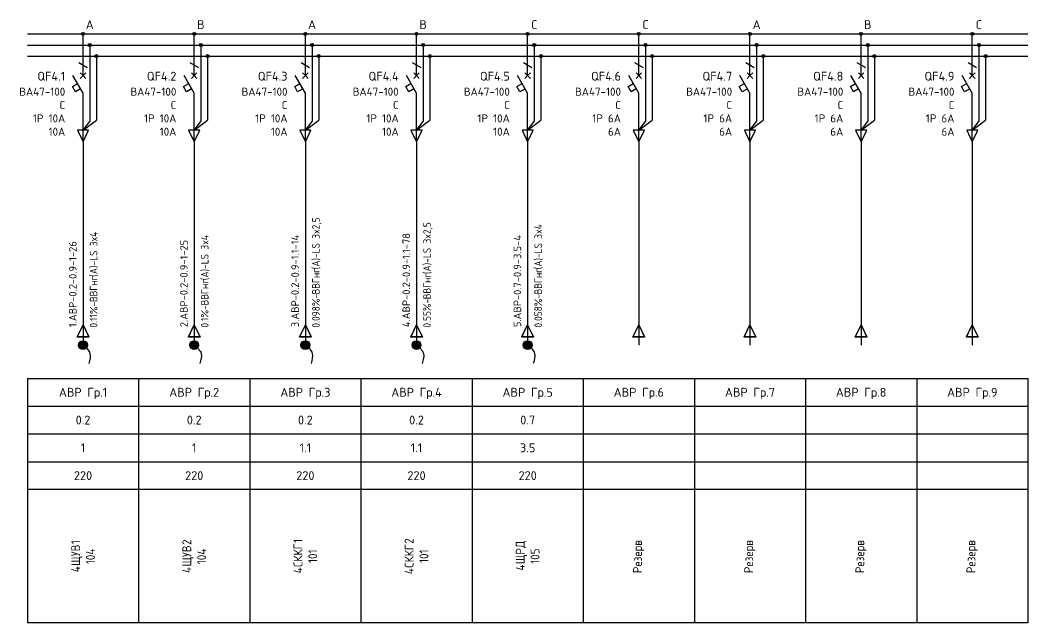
# Model space of a CAD drawing. Header units: millimetres. Extents: x -4379 to 694, y -18291 to 2656.
# Drawn here: x -2287.5 to -2060.9, y 1360.7 to 1496.3 of the extents above; entities that cross this region are included whole.
import ezdxf
from ezdxf.enums import TextEntityAlignment as Align

# ---------------------------------------------------------------- set-up
doc = ezdxf.new("R2010")
doc.units = ezdxf.units.MM
for name, color, linetype in [('Автомат защитный', 7, 'Continuous'), ('Принципиальная схема КТП -для ОДНОЛИНЕЙКИ', 7, 'Continuous'), ('ПРОВОДНИКИ', 7, 'Continuous'), ('Секция АВР', 7, 'Continuous')]:
    doc.layers.add(name, color=color, linetype=linetype)
doc.layers.add('ЭС АВ', color=7, linetype='Continuous', lineweight=18)
doc.layers.add('ЭС рамка', color=7, linetype='Continuous', lineweight=18)
doc.styles.add('SLD_Style', font='isocpeur.ttf', dxfattribs={"width": 0.9})

# ---------------------------------------------------------------- blocks, each defined once
blk = doc.blocks.new('*U57')
h = blk.add_hatch(color=256)
h.dxf.hatch_style = 1
edge = h.paths.add_edge_path()
edge.add_ellipse((12.5, 132.5), major_axis=(0, 0.333), ratio=1, start_angle=0, end_angle=360)
h = blk.add_hatch(color=256)
h.dxf.hatch_style = 1
edge = h.paths.add_edge_path()
edge.add_ellipse((14, 130), major_axis=(0, 0.333), ratio=1, start_angle=0, end_angle=360)
h = blk.add_hatch(color=256)
h.dxf.hatch_style = 1
edge = h.paths.add_edge_path()
edge.add_ellipse((15.5, 127.5), major_axis=(0, 0.333), ratio=1, start_angle=0, end_angle=360)
at = {"lineweight": 30}
for p, q in [((14, 129.67), (14, 123.11)), ((15.5, 127.17), (15.5, 113.13)), ((14, 123.11), (14, 112.8)), ((0, 55), (25, 55)), ((0, 55), (0, 0)), ((25, 55), (25, 0)), ((0, 48.75), (25, 48.75)), ((0, 42.5), (25, 42.5)), ((0, 36.25), (25, 36.25))]:
    blk.add_line(p, q, dxfattribs=at)
at = {"layer": 'Автомат защитный', "lineweight": 30}
for p, q in [((12.5, 123.11), (12.5, 132.17)), ((11.54, 126.04), (13.46, 124.93)), ((12.5, 119.17), (10.22, 123.11)), ((10.1, 120.66), (11.26, 121.32)), ((10.77, 119.5), (10.1, 120.66)), ((11.92, 120.17), (10.77, 119.5)), ((12.5, 108.54), (12.5, 119.17))]:
    blk.add_line(p, q, dxfattribs=at)
blk.add_ellipse((12.5, 132.5), major_axis=(0, 0.333), ratio=1, start_param=-1.570796, end_param=4.712389, dxfattribs=at)
at = {"layer": 'Принципиальная схема КТП -для ОДНОЛИНЕЙКИ', "lineweight": 30}
for p, q in [((12.5, 108.54), (12.5, 99.73)), ((11.19, 64.32), (12.5, 67.06)), ((12.5, 67.06), (13.81, 64.32)), ((13.81, 64.32), (11.19, 64.32)), ((12.5, 64.32), (12.5, 62.5))]:
    blk.add_line(p, q, dxfattribs=at)
at = {"layer": 'ПРОВОДНИКИ', "lineweight": 30}
for p, q in [((12.5, 110.81), (15.5, 113.13)), ((12.5, 110.81), (14, 112.8)), ((13.75, 110.81), (11.25, 110.81)), ((11.25, 110.81), (12.5, 108.2)), ((12.5, 108.2), (13.75, 110.81)), ((11.19, 64.31), (12.5, 67.06)), ((12.5, 67.06), (13.81, 64.31)), ((13.81, 64.31), (11.19, 64.31))]:
    blk.add_line(p, q, dxfattribs=at)
at = {"layer": 'ПРОВОДНИКИ', "lineweight": 30, "ltscale": 100}
blk.add_line((12.5, 99.73), (12.5, 64.32), dxfattribs=at)
at = {"layer": 'ПРОВОДНИКИ', "color": 7, "linetype": 'Continuous', "lineweight": 30}
for centre in [(14, 130), (15.5, 127.5), (15.5, 127.5)]:
    blk.add_ellipse(centre, major_axis=(0, 0.333), ratio=1, start_param=-1.570796, end_param=4.712389, dxfattribs=at)
at = {"layer": 'ЭС АВ', "color": 7, "lineweight": 30}
for q in [(11.88, 123.74), (11.88, 122.49), (13.12, 123.74), (13.12, 122.49)]:
    blk.add_line((12.5, 123.11), q, dxfattribs=at)
at = {"layer": 'ЭС рамка', "color": 7, "linetype": 'Continuous', "lineweight": 30}
for p, q in [((0, 132.5), (12.17, 132.5)), ((12.83, 132.5), (25, 132.5))]:
    blk.add_line(p, q, dxfattribs=at)
at = {"layer": 'ЭС рамка', "color": 5, "linetype": 'Continuous', "lineweight": 30}
for p, q in [((0, 130), (13.67, 130)), ((14.33, 130), (25, 130))]:
    blk.add_line(p, q, dxfattribs=at)
at = {"layer": 'ЭС рамка', "color": 94, "linetype": 'Continuous', "lineweight": 30}
for p, q in [((0, 127.5), (15.17, 127.5)), ((15.83, 127.5), (25, 127.5))]:
    blk.add_line(p, q, dxfattribs=at)
at = {"layer": 'ЭС рамка', "lineweight": 30}
for p, q in [((25, 30), (0, 30)), ((25, 0), (0, 0))]:
    blk.add_line(p, q, dxfattribs=at)
at = {"style": 'SLD_Style'}
for tag, p in [('LABEL', (12.5, 51.88)), ('INSTALLEDPOWER', (12.5, 45.63)), ('CURRENT', (12.5, 39.37)), ('VOLTAGE', (12.5, 33.13))]:
    blk.add_attdef(tag, text='', height=2, dxfattribs=at).set_placement(p, align=Align.MIDDLE_CENTER)
blk.add_attdef('TEXT', text='', height=2, rotation=90, dxfattribs=at).set_placement((12.5, 15), align=Align.MIDDLE_CENTER)
at = {"layer": 'Автомат защитный', "style": 'SLD_Style'}
blk.add_attdef('PHASE', text='', height=2, dxfattribs=at).set_placement((14, 134.59), align=Align.MIDDLE_CENTER)
for tag, height, p in [('NUMBER', 2, (8.49, 122.99)), ('SWITCHTYPE', 1.8, (8.49, 119.5)), ('SWITCHRELEASE', 1.8, (8.49, 116.5)), ('SWITCHNOMINALCURRENT', 1.8, (8.49, 113.5)), ('SWITCHRELEASECURRENT', 1.8, (8.49, 110.5)), ('RCDTYPE', 1.8, (8.49, 107.5)), ('RCDSETPOINT', 1.8, (8.49, 104.5))]:
    blk.add_attdef(tag, text='', height=height, dxfattribs=at).set_placement(p, align=Align.MIDDLE_RIGHT)
blk.add_attdef('LINE_A', text='', height=1.7, rotation=90, dxfattribs=at).set_placement((10.19, 65.45), align=Align.MIDDLE_LEFT)
blk.add_attdef('LINE_B', text='', height=1.7, rotation=90, dxfattribs=at).set_placement((13.85, 65.45), align=Align.TOP_LEFT)
blk = doc.blocks.new('*U21')
at = {"linetype": 'ByBlock', "lineweight": 30}
h = blk.add_hatch(color=256, dxfattribs=at)
h.paths.add_polyline_path([(-0.4, 0.9, -0.414214), (0.92, 0.37), (0, -0.02)])
h.paths.add_polyline_path([(0.92, 0.37, -0.101228), (1, -0.02, -0.30039), (0.39, -0.94), (0, -0.02)])
h.paths.add_polyline_path([(-0.4, 0.9), (0.39, -0.94, -0.538), (-1, -0.02, -0.30039)])
blk.add_circle((0, -0.02), 1, dxfattribs=at)
blk.add_spline([(0, 0), (1.55, -1.88), (1.27, -4.16)], degree=3, dxfattribs=at)

msp = doc.modelspace()

# ---------------------------------------------------------------- block references
at = {"layer": 'Секция АВР', "lineweight": 0}
ref = msp.add_blockref('*U57', (-2285.889, 1360.728, -0.017), dxfattribs=at)
ref.add_attrib('LABEL', 'АВР Гр.1', dxfattribs={"layer": '0', "height": 2, "style": 'SLD_Style'}).set_placement((-2273.389, 1412.603, -0.017), align=Align.MIDDLE_CENTER)
ref.add_attrib('INSTALLEDPOWER', '0.2', dxfattribs={"layer": '0', "height": 2, "style": 'SLD_Style'}).set_placement((-2273.389, 1406.353, -0.017), align=Align.MIDDLE_CENTER)
ref.add_attrib('CURRENT', '1', dxfattribs={"layer": '0', "height": 2, "style": 'SLD_Style'}).set_placement((-2273.389, 1400.103, -0.017), align=Align.MIDDLE_CENTER)
ref.add_attrib('VOLTAGE', '220', dxfattribs={"layer": '0', "height": 2, "style": 'SLD_Style'}).set_placement((-2273.389, 1393.853, -0.017), align=Align.MIDDLE_CENTER)
ref.add_attrib('LINE_A', ' 1.АВР-0.2-0.9-1-26', dxfattribs={"layer": 'Автомат защитный', "height": 1.7, "rotation": 90, "style": 'SLD_Style'}).set_placement((-2275.694, 1426.179, -0.017), align=Align.MIDDLE_LEFT)
ref.add_attrib('LINE_B_001', ' 0.11%%%-', (-2270.168, 1426.179, -0.017), dxfattribs={"layer": 'Автомат защитный', "height": 1.7, "rotation": 90, "style": 'SLD_Style', "width": 0.9})
ref.add_attrib('PHASE', 'A', dxfattribs={"layer": 'Автомат защитный', "height": 2, "style": 'SLD_Style'}).set_placement((-2271.889, 1495.319, -0.017), align=Align.MIDDLE_CENTER)
ref.add_attrib('NUMBER', 'QF4.1', dxfattribs={"layer": 'Автомат защитный', "height": 2, "style": 'SLD_Style'}).set_placement((-2277.399, 1483.715, -0.017), align=Align.MIDDLE_RIGHT)
ref.add_attrib('SWITCHTYPE', 'ВА47-100', dxfattribs={"layer": 'Автомат защитный', "height": 1.8, "style": 'SLD_Style'}).set_placement((-2277.399, 1480.228, -0.017), align=Align.MIDDLE_RIGHT)
ref.add_attrib('SWITCHRELEASE', 'C', dxfattribs={"layer": 'Автомат защитный', "height": 1.8, "style": 'SLD_Style'}).set_placement((-2277.399, 1477.228, -0.017), align=Align.MIDDLE_RIGHT)
ref.add_attrib('SWITCHNOMINALCURRENT', '1Р 10А', dxfattribs={"layer": 'Автомат защитный', "height": 1.8, "style": 'SLD_Style'}).set_placement((-2277.399, 1474.228, -0.017), align=Align.MIDDLE_RIGHT)
ref.add_attrib('SWITCHRELEASECURRENT', '10А', dxfattribs={"layer": 'Автомат защитный', "height": 1.8, "style": 'SLD_Style'}).set_placement((-2277.399, 1471.228, -0.017), align=Align.MIDDLE_RIGHT)
ref.add_attrib('TEXT_001', '4', (-2274.055, 1372.128, -0.017), dxfattribs={"layer": '0', "height": 2, "rotation": 90, "style": 'SLD_Style', "width": 0.9})
ref.add_attrib('LINE_B_002', 'ВВГнг', (-2270.168, 1432.911, -0.017), dxfattribs={"layer": 'Автомат защитный', "height": 1.7, "rotation": 90, "style": 'SLD_Style', "width": 0.9})
ref.add_attrib('LINE_B_003', '(', (-2270.168, 1438.572, -0.017), dxfattribs={"layer": 'Автомат защитный', "height": 1.7, "rotation": 90, "style": 'SLD_Style', "width": 0.9})
ref.add_attrib('LINE_B_004', 'А', (-2270.168, 1439.184, -0.017), dxfattribs={"layer": 'Автомат защитный', "height": 1.7, "rotation": 90, "style": 'SLD_Style', "width": 0.9})
ref.add_attrib('LINE_B_005', ')-LS 3x4', (-2270.168, 1440.561, -0.017), dxfattribs={"layer": 'Автомат защитный', "height": 1.7, "rotation": 90, "style": 'SLD_Style', "width": 0.9})
ref.add_attrib('TEXT_002', 'ЩУВ', (-2274.055, 1373.568, -0.017), dxfattribs={"layer": '0', "height": 2, "rotation": 90, "style": 'SLD_Style', "width": 0.9})
ref.add_attrib('TEXT_003', '1', (-2274.055, 1378.428, -0.017), dxfattribs={"layer": '0', "height": 2, "rotation": 90, "style": 'SLD_Style', "width": 0.9})
ref.add_attrib('TEXT_004', '104', (-2270.722, 1373.928, -0.017), dxfattribs={"layer": '0', "height": 2, "rotation": 90, "style": 'SLD_Style', "width": 0.9})
ref = msp.add_blockref('*U57', (-2260.889, 1360.728, -0.017), dxfattribs=at)
ref.add_attrib('LABEL', 'АВР Гр.2', dxfattribs={"layer": '0', "height": 2, "style": 'SLD_Style'}).set_placement((-2248.389, 1412.603, -0.017), align=Align.MIDDLE_CENTER)
ref.add_attrib('INSTALLEDPOWER', '0.2', dxfattribs={"layer": '0', "height": 2, "style": 'SLD_Style'}).set_placement((-2248.389, 1406.353, -0.017), align=Align.MIDDLE_CENTER)
ref.add_attrib('CURRENT', '1', dxfattribs={"layer": '0', "height": 2, "style": 'SLD_Style'}).set_placement((-2248.389, 1400.103, -0.017), align=Align.MIDDLE_CENTER)
ref.add_attrib('VOLTAGE', '220', dxfattribs={"layer": '0', "height": 2, "style": 'SLD_Style'}).set_placement((-2248.389, 1393.853, -0.017), align=Align.MIDDLE_CENTER)
ref.add_attrib('LINE_A', ' 2.АВР-0.2-0.9-1-25', dxfattribs={"layer": 'Автомат защитный', "height": 1.7, "rotation": 90, "style": 'SLD_Style'}).set_placement((-2250.694, 1426.179, -0.017), align=Align.MIDDLE_LEFT)
ref.add_attrib('LINE_B_001', ' 0.1%%%-', (-2245.168, 1426.179, -0.017), dxfattribs={"layer": 'Автомат защитный', "height": 1.7, "rotation": 90, "style": 'SLD_Style', "width": 0.9})
ref.add_attrib('PHASE', 'B', dxfattribs={"layer": 'Автомат защитный', "height": 2, "style": 'SLD_Style'}).set_placement((-2246.889, 1495.319, -0.017), align=Align.MIDDLE_CENTER)
ref.add_attrib('NUMBER', 'QF4.2', dxfattribs={"layer": 'Автомат защитный', "height": 2, "style": 'SLD_Style'}).set_placement((-2252.399, 1483.715, -0.017), align=Align.MIDDLE_RIGHT)
ref.add_attrib('SWITCHTYPE', 'ВА47-100', dxfattribs={"layer": 'Автомат защитный', "height": 1.8, "style": 'SLD_Style'}).set_placement((-2252.399, 1480.228, -0.017), align=Align.MIDDLE_RIGHT)
ref.add_attrib('SWITCHRELEASE', 'C', dxfattribs={"layer": 'Автомат защитный', "height": 1.8, "style": 'SLD_Style'}).set_placement((-2252.399, 1477.228, -0.017), align=Align.MIDDLE_RIGHT)
ref.add_attrib('SWITCHNOMINALCURRENT', '1Р 10А', dxfattribs={"layer": 'Автомат защитный', "height": 1.8, "style": 'SLD_Style'}).set_placement((-2252.399, 1474.228, -0.017), align=Align.MIDDLE_RIGHT)
ref.add_attrib('SWITCHRELEASECURRENT', '10А', dxfattribs={"layer": 'Автомат защитный', "height": 1.8, "style": 'SLD_Style'}).set_placement((-2252.399, 1471.228, -0.017), align=Align.MIDDLE_RIGHT)
ref.add_attrib('TEXT_001', '4', (-2249.055, 1371.948, -0.017), dxfattribs={"layer": '0', "height": 2, "rotation": 90, "style": 'SLD_Style', "width": 0.9})
ref.add_attrib('LINE_B_002', 'ВВГнг', (-2245.168, 1432.146, -0.017), dxfattribs={"layer": 'Автомат защитный', "height": 1.7, "rotation": 90, "style": 'SLD_Style', "width": 0.9})
ref.add_attrib('LINE_B_003', '(', (-2245.168, 1437.807, -0.017), dxfattribs={"layer": 'Автомат защитный', "height": 1.7, "rotation": 90, "style": 'SLD_Style', "width": 0.9})
ref.add_attrib('LINE_B_004', 'А', (-2245.168, 1438.419, -0.017), dxfattribs={"layer": 'Автомат защитный', "height": 1.7, "rotation": 90, "style": 'SLD_Style', "width": 0.9})
ref.add_attrib('LINE_B_005', ')-LS 3x4', (-2245.168, 1439.796, -0.017), dxfattribs={"layer": 'Автомат защитный', "height": 1.7, "rotation": 90, "style": 'SLD_Style', "width": 0.9})
ref.add_attrib('TEXT_002', 'ЩУВ', (-2249.055, 1373.388, -0.017), dxfattribs={"layer": '0', "height": 2, "rotation": 90, "style": 'SLD_Style', "width": 0.9})
ref.add_attrib('TEXT_003', '2', (-2249.055, 1378.248, -0.017), dxfattribs={"layer": '0', "height": 2, "rotation": 90, "style": 'SLD_Style', "width": 0.9})
ref.add_attrib('TEXT_004', '104', (-2245.722, 1373.928, -0.017), dxfattribs={"layer": '0', "height": 2, "rotation": 90, "style": 'SLD_Style', "width": 0.9})
ref = msp.add_blockref('*U57', (-2235.889, 1360.728, -0.017), dxfattribs=at)
ref.add_attrib('LABEL', 'АВР Гр.3', dxfattribs={"layer": '0', "height": 2, "style": 'SLD_Style'}).set_placement((-2223.389, 1412.603, -0.017), align=Align.MIDDLE_CENTER)
ref.add_attrib('INSTALLEDPOWER', '0.2', dxfattribs={"layer": '0', "height": 2, "style": 'SLD_Style'}).set_placement((-2223.389, 1406.353, -0.017), align=Align.MIDDLE_CENTER)
ref.add_attrib('CURRENT', '1.1', dxfattribs={"layer": '0', "height": 2, "style": 'SLD_Style'}).set_placement((-2223.389, 1400.103, -0.017), align=Align.MIDDLE_CENTER)
ref.add_attrib('VOLTAGE', '220', dxfattribs={"layer": '0', "height": 2, "style": 'SLD_Style'}).set_placement((-2223.389, 1393.853, -0.017), align=Align.MIDDLE_CENTER)
ref.add_attrib('LINE_A', ' 3.АВР-0.2-0.9-1.1-14', dxfattribs={"layer": 'Автомат защитный', "height": 1.7, "rotation": 90, "style": 'SLD_Style'}).set_placement((-2225.694, 1426.179, -0.017), align=Align.MIDDLE_LEFT)
ref.add_attrib('LINE_B_001', ' 0.098%%%-', (-2220.168, 1426.179, -0.017), dxfattribs={"layer": 'Автомат защитный', "height": 1.7, "rotation": 90, "style": 'SLD_Style', "width": 0.9})
ref.add_attrib('PHASE', 'A', dxfattribs={"layer": 'Автомат защитный', "height": 2, "style": 'SLD_Style'}).set_placement((-2221.889, 1495.319, -0.017), align=Align.MIDDLE_CENTER)
ref.add_attrib('NUMBER', 'QF4.3', dxfattribs={"layer": 'Автомат защитный', "height": 2, "style": 'SLD_Style'}).set_placement((-2227.399, 1483.715, -0.017), align=Align.MIDDLE_RIGHT)
ref.add_attrib('SWITCHTYPE', 'ВА47-100', dxfattribs={"layer": 'Автомат защитный', "height": 1.8, "style": 'SLD_Style'}).set_placement((-2227.399, 1480.228, -0.017), align=Align.MIDDLE_RIGHT)
ref.add_attrib('SWITCHRELEASE', 'C', dxfattribs={"layer": 'Автомат защитный', "height": 1.8, "style": 'SLD_Style'}).set_placement((-2227.399, 1477.228, -0.017), align=Align.MIDDLE_RIGHT)
ref.add_attrib('SWITCHNOMINALCURRENT', '1Р 10А', dxfattribs={"layer": 'Автомат защитный', "height": 1.8, "style": 'SLD_Style'}).set_placement((-2227.399, 1474.228, -0.017), align=Align.MIDDLE_RIGHT)
ref.add_attrib('SWITCHRELEASECURRENT', '10А', dxfattribs={"layer": 'Автомат защитный', "height": 1.8, "style": 'SLD_Style'}).set_placement((-2227.399, 1471.228, -0.017), align=Align.MIDDLE_RIGHT)
ref.add_attrib('TEXT_001', '4', (-2224.055, 1371.858, -0.017), dxfattribs={"layer": '0', "height": 2, "rotation": 90, "style": 'SLD_Style', "width": 0.9})
ref.add_attrib('LINE_B_002', 'ВВГнг', (-2220.168, 1434.594, -0.017), dxfattribs={"layer": 'Автомат защитный', "height": 1.7, "rotation": 90, "style": 'SLD_Style', "width": 0.9})
ref.add_attrib('LINE_B_003', '(', (-2220.168, 1440.255, -0.017), dxfattribs={"layer": 'Автомат защитный', "height": 1.7, "rotation": 90, "style": 'SLD_Style', "width": 0.9})
ref.add_attrib('LINE_B_004', 'А', (-2220.168, 1440.867, -0.017), dxfattribs={"layer": 'Автомат защитный', "height": 1.7, "rotation": 90, "style": 'SLD_Style', "width": 0.9})
ref.add_attrib('LINE_B_005', ')-LS 3x2,5', (-2220.168, 1442.244, -0.017), dxfattribs={"layer": 'Автомат защитный', "height": 1.7, "rotation": 90, "style": 'SLD_Style', "width": 0.9})
ref.add_attrib('TEXT_002', 'СККГ', (-2224.055, 1373.298, -0.017), dxfattribs={"layer": '0', "height": 2, "rotation": 90, "style": 'SLD_Style', "width": 0.9})
ref.add_attrib('TEXT_003', '1', (-2224.055, 1378.698, -0.017), dxfattribs={"layer": '0', "height": 2, "rotation": 90, "style": 'SLD_Style', "width": 0.9})
ref.add_attrib('TEXT_004', '101', (-2220.722, 1374.198, -0.017), dxfattribs={"layer": '0', "height": 2, "rotation": 90, "style": 'SLD_Style', "width": 0.9})
ref = msp.add_blockref('*U57', (-2210.889, 1360.728, -0.017), dxfattribs=at)
ref.add_attrib('LABEL', 'АВР Гр.4', dxfattribs={"layer": '0', "height": 2, "style": 'SLD_Style'}).set_placement((-2198.389, 1412.603, -0.017), align=Align.MIDDLE_CENTER)
ref.add_attrib('INSTALLEDPOWER', '0.2', dxfattribs={"layer": '0', "height": 2, "style": 'SLD_Style'}).set_placement((-2198.389, 1406.353, -0.017), align=Align.MIDDLE_CENTER)
ref.add_attrib('CURRENT', '1.1', dxfattribs={"layer": '0', "height": 2, "style": 'SLD_Style'}).set_placement((-2198.389, 1400.103, -0.017), align=Align.MIDDLE_CENTER)
ref.add_attrib('VOLTAGE', '220', dxfattribs={"layer": '0', "height": 2, "style": 'SLD_Style'}).set_placement((-2198.389, 1393.853, -0.017), align=Align.MIDDLE_CENTER)
ref.add_attrib('LINE_A', ' 4.АВР-0.2-0.9-1.1-78', dxfattribs={"layer": 'Автомат защитный', "height": 1.7, "rotation": 90, "style": 'SLD_Style'}).set_placement((-2200.694, 1426.179, -0.017), align=Align.MIDDLE_LEFT)
ref.add_attrib('LINE_B_001', ' 0.55%%%-', (-2195.168, 1426.179, -0.017), dxfattribs={"layer": 'Автомат защитный', "height": 1.7, "rotation": 90, "style": 'SLD_Style', "width": 0.9})
ref.add_attrib('PHASE', 'B', dxfattribs={"layer": 'Автомат защитный', "height": 2, "style": 'SLD_Style'}).set_placement((-2196.889, 1495.319, -0.017), align=Align.MIDDLE_CENTER)
ref.add_attrib('NUMBER', 'QF4.4', dxfattribs={"layer": 'Автомат защитный', "height": 2, "style": 'SLD_Style'}).set_placement((-2202.399, 1483.715, -0.017), align=Align.MIDDLE_RIGHT)
ref.add_attrib('SWITCHTYPE', 'ВА47-100', dxfattribs={"layer": 'Автомат защитный', "height": 1.8, "style": 'SLD_Style'}).set_placement((-2202.399, 1480.228, -0.017), align=Align.MIDDLE_RIGHT)
ref.add_attrib('SWITCHRELEASE', 'C', dxfattribs={"layer": 'Автомат защитный', "height": 1.8, "style": 'SLD_Style'}).set_placement((-2202.399, 1477.228, -0.017), align=Align.MIDDLE_RIGHT)
ref.add_attrib('SWITCHNOMINALCURRENT', '1Р 10А', dxfattribs={"layer": 'Автомат защитный', "height": 1.8, "style": 'SLD_Style'}).set_placement((-2202.399, 1474.228, -0.017), align=Align.MIDDLE_RIGHT)
ref.add_attrib('SWITCHRELEASECURRENT', '10А', dxfattribs={"layer": 'Автомат защитный', "height": 1.8, "style": 'SLD_Style'}).set_placement((-2202.399, 1471.228, -0.017), align=Align.MIDDLE_RIGHT)
ref.add_attrib('TEXT_001', '4', (-2199.055, 1371.678, -0.017), dxfattribs={"layer": '0', "height": 2, "rotation": 90, "style": 'SLD_Style', "width": 0.9})
ref.add_attrib('LINE_B_002', 'ВВГнг', (-2195.168, 1433.523, -0.017), dxfattribs={"layer": 'Автомат защитный', "height": 1.7, "rotation": 90, "style": 'SLD_Style', "width": 0.9})
ref.add_attrib('LINE_B_003', '(', (-2195.168, 1439.184, -0.017), dxfattribs={"layer": 'Автомат защитный', "height": 1.7, "rotation": 90, "style": 'SLD_Style', "width": 0.9})
ref.add_attrib('LINE_B_004', 'А', (-2195.168, 1439.796, -0.017), dxfattribs={"layer": 'Автомат защитный', "height": 1.7, "rotation": 90, "style": 'SLD_Style', "width": 0.9})
ref.add_attrib('LINE_B_005', ')-LS 3x2,5', (-2195.168, 1441.173, -0.017), dxfattribs={"layer": 'Автомат защитный', "height": 1.7, "rotation": 90, "style": 'SLD_Style', "width": 0.9})
ref.add_attrib('TEXT_002', 'СККГ', (-2199.055, 1373.118, -0.017), dxfattribs={"layer": '0', "height": 2, "rotation": 90, "style": 'SLD_Style', "width": 0.9})
ref.add_attrib('TEXT_003', '2', (-2199.055, 1378.518, -0.017), dxfattribs={"layer": '0', "height": 2, "rotation": 90, "style": 'SLD_Style', "width": 0.9})
ref.add_attrib('TEXT_004', '101', (-2195.722, 1374.198, -0.017), dxfattribs={"layer": '0', "height": 2, "rotation": 90, "style": 'SLD_Style', "width": 0.9})
ref = msp.add_blockref('*U57', (-2185.889, 1360.728, -0.017), dxfattribs=at)
ref.add_attrib('LABEL', 'АВР Гр.5', dxfattribs={"layer": '0', "height": 2, "style": 'SLD_Style'}).set_placement((-2173.389, 1412.603, -0.017), align=Align.MIDDLE_CENTER)
ref.add_attrib('INSTALLEDPOWER', '0.7', dxfattribs={"layer": '0', "height": 2, "style": 'SLD_Style'}).set_placement((-2173.389, 1406.353, -0.017), align=Align.MIDDLE_CENTER)
ref.add_attrib('CURRENT', '3.5', dxfattribs={"layer": '0', "height": 2, "style": 'SLD_Style'}).set_placement((-2173.389, 1400.103, -0.017), align=Align.MIDDLE_CENTER)
ref.add_attrib('VOLTAGE', '220', dxfattribs={"layer": '0', "height": 2, "style": 'SLD_Style'}).set_placement((-2173.389, 1393.853, -0.017), align=Align.MIDDLE_CENTER)
ref.add_attrib('LINE_A', ' 5.АВР-0.7-0.9-3.5-4', dxfattribs={"layer": 'Автомат защитный', "height": 1.7, "rotation": 90, "style": 'SLD_Style'}).set_placement((-2175.694, 1426.179, -0.017), align=Align.MIDDLE_LEFT)
ref.add_attrib('LINE_B_001', ' 0.058%%%-', (-2170.168, 1426.179, -0.017), dxfattribs={"layer": 'Автомат защитный', "height": 1.7, "rotation": 90, "style": 'SLD_Style', "width": 0.9})
ref.add_attrib('PHASE', 'C', dxfattribs={"layer": 'Автомат защитный', "height": 2, "style": 'SLD_Style'}).set_placement((-2171.889, 1495.319, -0.017), align=Align.MIDDLE_CENTER)
ref.add_attrib('NUMBER', 'QF4.5', dxfattribs={"layer": 'Автомат защитный', "height": 2, "style": 'SLD_Style'}).set_placement((-2177.399, 1483.715, -0.017), align=Align.MIDDLE_RIGHT)
ref.add_attrib('SWITCHTYPE', 'ВА47-100', dxfattribs={"layer": 'Автомат защитный', "height": 1.8, "style": 'SLD_Style'}).set_placement((-2177.399, 1480.228, -0.017), align=Align.MIDDLE_RIGHT)
ref.add_attrib('SWITCHRELEASE', 'C', dxfattribs={"layer": 'Автомат защитный', "height": 1.8, "style": 'SLD_Style'}).set_placement((-2177.399, 1477.228, -0.017), align=Align.MIDDLE_RIGHT)
ref.add_attrib('SWITCHNOMINALCURRENT', '1Р 10А', dxfattribs={"layer": 'Автомат защитный', "height": 1.8, "style": 'SLD_Style'}).set_placement((-2177.399, 1474.228, -0.017), align=Align.MIDDLE_RIGHT)
ref.add_attrib('SWITCHRELEASECURRENT', '10А', dxfattribs={"layer": 'Автомат защитный', "height": 1.8, "style": 'SLD_Style'}).set_placement((-2177.399, 1471.228, -0.017), align=Align.MIDDLE_RIGHT)
ref.add_attrib('TEXT_001', '4', (-2174.055, 1372.488, -0.017), dxfattribs={"layer": '0', "height": 2, "rotation": 90, "style": 'SLD_Style', "width": 0.9})
ref.add_attrib('LINE_B_002', 'ВВГнг', (-2170.168, 1434.594, -0.017), dxfattribs={"layer": 'Автомат защитный', "height": 1.7, "rotation": 90, "style": 'SLD_Style', "width": 0.9})
ref.add_attrib('LINE_B_003', '(', (-2170.168, 1440.255, -0.017), dxfattribs={"layer": 'Автомат защитный', "height": 1.7, "rotation": 90, "style": 'SLD_Style', "width": 0.9})
ref.add_attrib('LINE_B_004', 'А', (-2170.168, 1440.867, -0.017), dxfattribs={"layer": 'Автомат защитный', "height": 1.7, "rotation": 90, "style": 'SLD_Style', "width": 0.9})
ref.add_attrib('LINE_B_005', ')-LS 3x4', (-2170.168, 1442.244, -0.017), dxfattribs={"layer": 'Автомат защитный', "height": 1.7, "rotation": 90, "style": 'SLD_Style', "width": 0.9})
ref.add_attrib('TEXT_002', 'ЩРД', (-2174.055, 1373.928, -0.017), dxfattribs={"layer": '0', "height": 2, "rotation": 90, "style": 'SLD_Style', "width": 0.9})
ref.add_attrib('TEXT_003', '105', (-2170.722, 1374.018, -0.017), dxfattribs={"layer": '0', "height": 2, "rotation": 90, "style": 'SLD_Style', "width": 0.9})
ref = msp.add_blockref('*U57', (-2160.889, 1360.728, -0.017), dxfattribs=at)
ref.add_attrib('LABEL', 'АВР Гр.6', dxfattribs={"layer": '0', "height": 2, "style": 'SLD_Style'}).set_placement((-2148.389, 1412.603, -0.017), align=Align.MIDDLE_CENTER)
ref.add_attrib('PHASE', 'C', dxfattribs={"layer": 'Автомат защитный', "height": 2, "style": 'SLD_Style'}).set_placement((-2146.889, 1495.319, -0.017), align=Align.MIDDLE_CENTER)
ref.add_attrib('NUMBER', 'QF4.6', dxfattribs={"layer": 'Автомат защитный', "height": 2, "style": 'SLD_Style'}).set_placement((-2152.399, 1483.715, -0.017), align=Align.MIDDLE_RIGHT)
ref.add_attrib('SWITCHTYPE', 'ВА47-100', dxfattribs={"layer": 'Автомат защитный', "height": 1.8, "style": 'SLD_Style'}).set_placement((-2152.399, 1480.228, -0.017), align=Align.MIDDLE_RIGHT)
ref.add_attrib('SWITCHRELEASE', 'C', dxfattribs={"layer": 'Автомат защитный', "height": 1.8, "style": 'SLD_Style'}).set_placement((-2152.399, 1477.228, -0.017), align=Align.MIDDLE_RIGHT)
ref.add_attrib('SWITCHNOMINALCURRENT', '1Р 6А', dxfattribs={"layer": 'Автомат защитный', "height": 1.8, "style": 'SLD_Style'}).set_placement((-2152.399, 1474.228, -0.017), align=Align.MIDDLE_RIGHT)
ref.add_attrib('SWITCHRELEASECURRENT', '6А', dxfattribs={"layer": 'Автомат защитный', "height": 1.8, "style": 'SLD_Style'}).set_placement((-2152.399, 1471.228, -0.017), align=Align.MIDDLE_RIGHT)
ref.add_attrib('TEXT_001', 'Резерв', (-2147.689, 1371.903, -0.017), dxfattribs={"layer": '0', "height": 2, "rotation": 90, "style": 'SLD_Style', "width": 0.9})
ref = msp.add_blockref('*U57', (-2135.889, 1360.728, -0.017), dxfattribs=at)
ref.add_attrib('LABEL', 'АВР Гр.7', dxfattribs={"layer": '0', "height": 2, "style": 'SLD_Style'}).set_placement((-2123.389, 1412.603, -0.017), align=Align.MIDDLE_CENTER)
ref.add_attrib('PHASE', 'A', dxfattribs={"layer": 'Автомат защитный', "height": 2, "style": 'SLD_Style'}).set_placement((-2121.889, 1495.319, -0.017), align=Align.MIDDLE_CENTER)
ref.add_attrib('NUMBER', 'QF4.7', dxfattribs={"layer": 'Автомат защитный', "height": 2, "style": 'SLD_Style'}).set_placement((-2127.399, 1483.715, -0.017), align=Align.MIDDLE_RIGHT)
ref.add_attrib('SWITCHTYPE', 'ВА47-100', dxfattribs={"layer": 'Автомат защитный', "height": 1.8, "style": 'SLD_Style'}).set_placement((-2127.399, 1480.228, -0.017), align=Align.MIDDLE_RIGHT)
ref.add_attrib('SWITCHRELEASE', 'C', dxfattribs={"layer": 'Автомат защитный', "height": 1.8, "style": 'SLD_Style'}).set_placement((-2127.399, 1477.228, -0.017), align=Align.MIDDLE_RIGHT)
ref.add_attrib('SWITCHNOMINALCURRENT', '1Р 6А', dxfattribs={"layer": 'Автомат защитный', "height": 1.8, "style": 'SLD_Style'}).set_placement((-2127.399, 1474.228, -0.017), align=Align.MIDDLE_RIGHT)
ref.add_attrib('SWITCHRELEASECURRENT', '6А', dxfattribs={"layer": 'Автомат защитный', "height": 1.8, "style": 'SLD_Style'}).set_placement((-2127.399, 1471.228, -0.017), align=Align.MIDDLE_RIGHT)
ref.add_attrib('TEXT_001', 'Резерв', (-2122.689, 1371.903, -0.017), dxfattribs={"layer": '0', "height": 2, "rotation": 90, "style": 'SLD_Style', "width": 0.9})
ref = msp.add_blockref('*U57', (-2110.889, 1360.728, -0.017), dxfattribs=at)
ref.add_attrib('LABEL', 'АВР Гр.8', dxfattribs={"layer": '0', "height": 2, "style": 'SLD_Style'}).set_placement((-2098.389, 1412.603, -0.017), align=Align.MIDDLE_CENTER)
ref.add_attrib('PHASE', 'B', dxfattribs={"layer": 'Автомат защитный', "height": 2, "style": 'SLD_Style'}).set_placement((-2096.889, 1495.319, -0.017), align=Align.MIDDLE_CENTER)
ref.add_attrib('NUMBER', 'QF4.8', dxfattribs={"layer": 'Автомат защитный', "height": 2, "style": 'SLD_Style'}).set_placement((-2102.399, 1483.715, -0.017), align=Align.MIDDLE_RIGHT)
ref.add_attrib('SWITCHTYPE', 'ВА47-100', dxfattribs={"layer": 'Автомат защитный', "height": 1.8, "style": 'SLD_Style'}).set_placement((-2102.399, 1480.228, -0.017), align=Align.MIDDLE_RIGHT)
ref.add_attrib('SWITCHRELEASE', 'C', dxfattribs={"layer": 'Автомат защитный', "height": 1.8, "style": 'SLD_Style'}).set_placement((-2102.399, 1477.228, -0.017), align=Align.MIDDLE_RIGHT)
ref.add_attrib('SWITCHNOMINALCURRENT', '1Р 6А', dxfattribs={"layer": 'Автомат защитный', "height": 1.8, "style": 'SLD_Style'}).set_placement((-2102.399, 1474.228, -0.017), align=Align.MIDDLE_RIGHT)
ref.add_attrib('SWITCHRELEASECURRENT', '6А', dxfattribs={"layer": 'Автомат защитный', "height": 1.8, "style": 'SLD_Style'}).set_placement((-2102.399, 1471.228, -0.017), align=Align.MIDDLE_RIGHT)
ref.add_attrib('TEXT_001', 'Резерв', (-2097.689, 1371.903, -0.017), dxfattribs={"layer": '0', "height": 2, "rotation": 90, "style": 'SLD_Style', "width": 0.9})
ref = msp.add_blockref('*U57', (-2085.889, 1360.728, -0.017), dxfattribs=at)
ref.add_attrib('LABEL', 'АВР Гр.9', dxfattribs={"layer": '0', "height": 2, "style": 'SLD_Style'}).set_placement((-2073.389, 1412.603, -0.017), align=Align.MIDDLE_CENTER)
ref.add_attrib('PHASE', 'C', dxfattribs={"layer": 'Автомат защитный', "height": 2, "style": 'SLD_Style'}).set_placement((-2071.889, 1495.319, -0.017), align=Align.MIDDLE_CENTER)
ref.add_attrib('NUMBER', 'QF4.9', dxfattribs={"layer": 'Автомат защитный', "height": 2, "style": 'SLD_Style'}).set_placement((-2077.399, 1483.715, -0.017), align=Align.MIDDLE_RIGHT)
ref.add_attrib('SWITCHTYPE', 'ВА47-100', dxfattribs={"layer": 'Автомат защитный', "height": 1.8, "style": 'SLD_Style'}).set_placement((-2077.399, 1480.228, -0.017), align=Align.MIDDLE_RIGHT)
ref.add_attrib('SWITCHRELEASE', 'C', dxfattribs={"layer": 'Автомат защитный', "height": 1.8, "style": 'SLD_Style'}).set_placement((-2077.399, 1477.228, -0.017), align=Align.MIDDLE_RIGHT)
ref.add_attrib('SWITCHNOMINALCURRENT', '1Р 6А', dxfattribs={"layer": 'Автомат защитный', "height": 1.8, "style": 'SLD_Style'}).set_placement((-2077.399, 1474.228, -0.017), align=Align.MIDDLE_RIGHT)
ref.add_attrib('SWITCHRELEASECURRENT', '6А', dxfattribs={"layer": 'Автомат защитный', "height": 1.8, "style": 'SLD_Style'}).set_placement((-2077.399, 1471.228, -0.017), align=Align.MIDDLE_RIGHT)
ref.add_attrib('TEXT_001', 'Резерв', (-2072.689, 1371.903, -0.017), dxfattribs={"layer": '0', "height": 2, "rotation": 90, "style": 'SLD_Style', "width": 0.9})
for p in [(-2273.389, 1423.228, -0.017), (-2248.389, 1423.228, -0.017), (-2223.389, 1423.228, -0.017), (-2198.389, 1423.228, -0.017), (-2173.389, 1423.228, -0.017)]:
    msp.add_blockref('*U21', p, dxfattribs=at)

doc.saveas('drawing.dxf')
